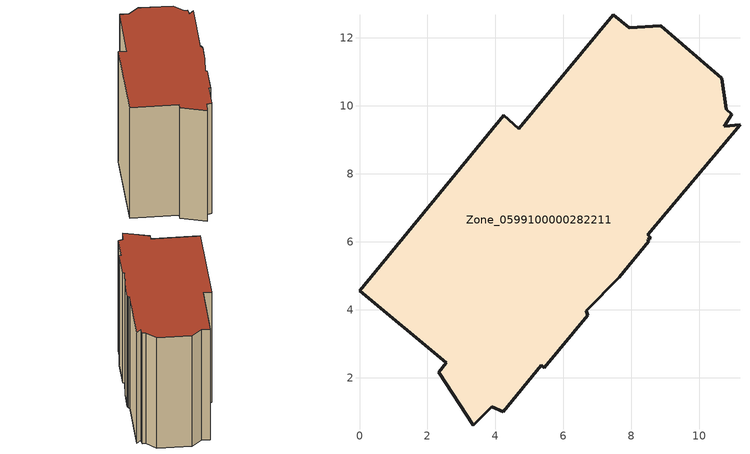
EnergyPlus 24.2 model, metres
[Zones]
Zone_0599100000282211
 floor ground (C_G): 11.19,9.45 8.48,6.2 8.57,6.12 8.48,6.07 8.51,6.01 7.64,4.95 6.67,3.97 6.71,3.83 5.43,2.29 5.35,2.36 4.22,1 3.88,1.14 3.35,0.59 2.33,2.16 2.55,2.43 0,4.56 4.24,9.72 4.68,9.32 7.47,12.68 7.93,12.29 8.86,12.35 10.66,10.8 10.79,9.89 10.95,9.75 10.73,9.39 z0
 wall outside (C_F): 10.66,10.8 8.86,12.35 7.93,12.29 7.47,12.68 4.68,9.32 4.24,9.72 0,4.56 2.55,2.43 2.33,2.16 3.35,0.59 3.88,1.14 4.22,1 5.35,2.36 5.43,2.29 6.71,3.83 6.67,3.97 7.64,4.95 8.51,6.01 8.48,6.07 8.57,6.12 8.48,6.2 11.19,9.45 10.73,9.39 10.95,9.75 10.79,9.89 10.66,10.8 z0:8.94
 roof outside (C_R): 8.48,6.2 11.19,9.45 10.73,9.39 10.95,9.75 10.79,9.89 10.66,10.8 8.86,12.35 7.93,12.29 7.47,12.68 4.68,9.32 4.24,9.72 0,4.56 2.55,2.43 2.33,2.16 3.35,0.59 3.88,1.14 4.22,1 5.35,2.36 5.43,2.29 6.71,3.83 6.67,3.97 7.64,4.95 8.51,6.01 8.48,6.07 8.57,6.12 z8.94
[BUILDING]
Pand.0599100000282211: North Axis=0; Terrain=City; Loads Convergence Tolerance Value=0.04; Temperature Convergence Tolerance Value=0.4; Solar Distribution=FullExterior; Maximum Number of Warmup Days=25; Minimum Number of Warmup Days=1
[Site:Location]
Rotterdam.The.Hague.AP_ZH_NLD Design_Conditions: Latitude=51.96; Longitude=4.45; Time Zone=1; Elevation=-4.5
[SITE:GROUNDTEMPERATURE:BUILDINGSURFACE]
18, 18, 18, 18, 18, 18, 18, 18, 18, 18, 18, 18
[MATERIAL] Thermal Absorptance=0.9; Solar Absorptance=0.7; Visible Absorptance=0.7
Name | Roughness | Thickness | Conductivity | Density | Specific Heat
G.TC.1946 | MediumSmooth | 0.15 | 1 | 540 | 1210
F.TC.1946 | Rough | 0.3 | 0.857143 | 1920 | 840
R.TC.1946 | MediumRough | 0.2 | 0.909091 | 1500 | 1000
[CONSTRUCTION]
C_G: G.TC.1946
C_F: F.TC.1946
C_R: R.TC.1946
[ZONE]
Zone_0599100000282211: Type=1; Multiplier=1; Ceiling Height=Autocalculate; Volume=Autocalculate; Floor Area=autocalculate; Part of Total Floor Area=Yes
[ZONEINFILTRATION:DESIGNFLOWRATE]
Infil_Zone_0599100000282211: Zone or ZoneList or Space or SpaceList=Zone_0599100000282211; Schedule=AlwaysOn; Design Flow Rate Calculation Method=Flow/Area; Flow Rate per Floor Area=0.003; Constant Term Coefficient=1; Temperature Term Coefficient=0; Velocity Term Coefficient=0; Velocity Squared Term Coefficient=0
[HVACTEMPLATE:ZONE:IDEALLOADSAIRSYSTEM]
Zone_0599100000282211: Maximum Heating Supply Air Temperature=50; Minimum Cooling Supply Air Temperature=13; Maximum Heating Supply Air Humidity Ratio=0.0156; Minimum Cooling Supply Air Humidity Ratio=0.0077; Heating Limit=NoLimit; Cooling Limit=NoLimit; Dehumidification Control Type=ConstantSensibleHeatRatio; Cooling Sensible Heat Ratio=0.7; Dehumidification Setpoint=60; Humidification Control Type=None; Humidification Setpoint=30; Outdoor Air Method=None; Outdoor Air Flow Rate per Person=0.00944; Outdoor Air Flow Rate per Zone Floor Area=0; Outdoor Air Flow Rate per Zone=0; Demand Controlled Ventilation Type=None; Outdoor Air Economizer Type=NoEconomizer; Heat Recovery Type=None; Sensible Heat Recovery Effectiveness=0.7; Latent Heat Recovery Effectiveness=0.65
[ZONECONTROL:THERMOSTAT]
ThermostatControl_Zone_0599100000282211: Zone or ZoneList=Zone_0599100000282211; Control Type Schedule=DualSetpointControlType; Control 1=Thermostat_Zone_0599100000282211; Temperature Difference Between Cutout And Setpoint=0
[THERMOSTATSETPOINT:DUALSETPOINT]
Thermostat_Zone_0599100000282211: Heating Setpoint Temperature Schedule=HeatingSetpoint_Zone_0599100000282211; Cooling Setpoint Temperature Schedule=CoolingSetpoint_Zone_0599100000282211
[SCHEDULE:COMPACT]
HeatingSetpoint_Zone_0599100000282211: Through: 12/31, For: AllDays, Until: 24:00, 21
CoolingSetpoint_Zone_0599100000282211: Through: 12/31, For: AllDays, Until: 24:00, 24
DualSetpointControlType: Through: 12/31, For: AllDays, Until: 24:00, 4
AlwaysOn: Through: 12/31, For: AllDays, Until: 24:00, 1
